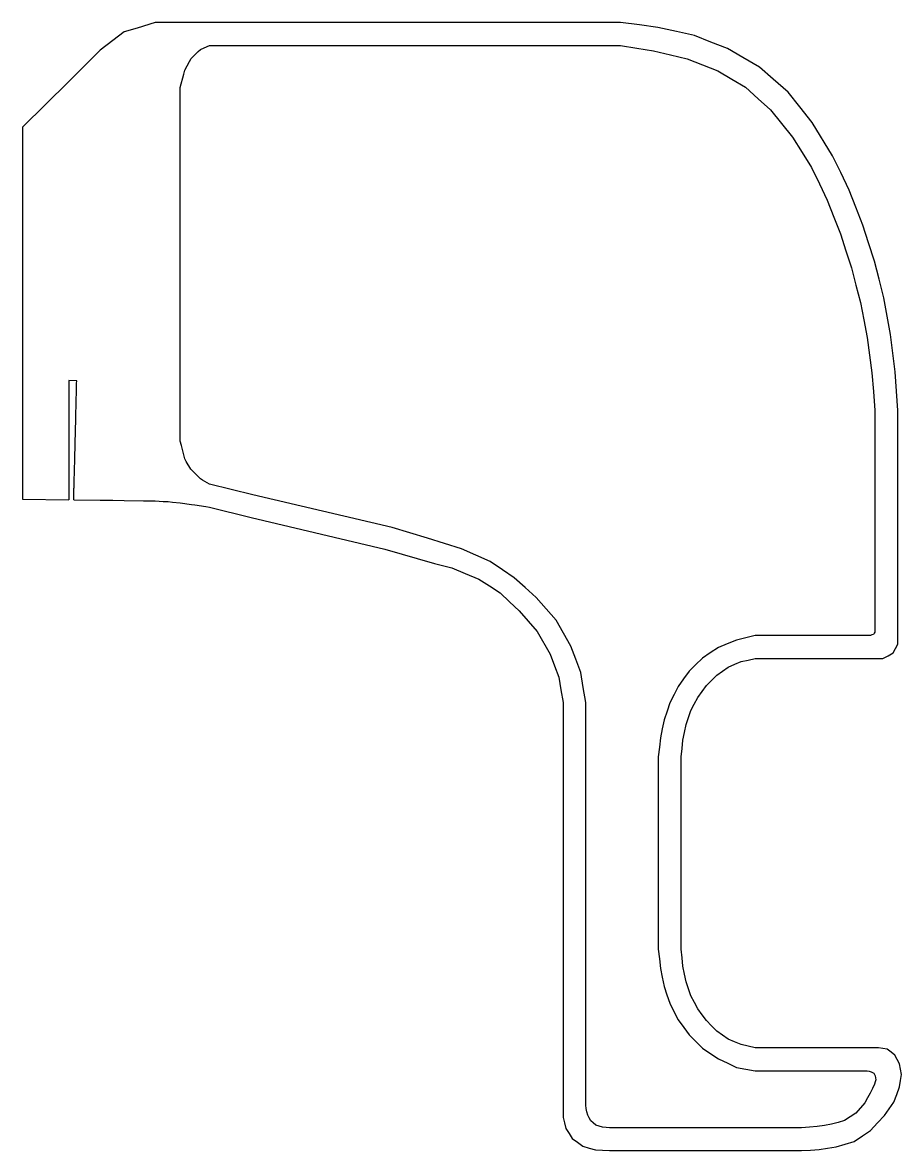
# Model space of a CAD drawing. Header units: millimetres. Extents: x -15.7 to 58.1, y -92.8 to 1.9.
import ezdxf

# ---------------------------------------------------------------- set-up
doc = ezdxf.new("R2010")
doc.units = ezdxf.units.MM

msp = doc.modelspace()

# ---------------------------------------------------------------- linework, layer by layer
msp.add_line((-11.136, -28.139), (-11.792, -28.13))
msp.add_lwpolyline([(-11.39, -38.136), (-9.167, -38.165), (-8.105, -38.178), (-7.15, -38.189), (-5.516, -38.21), (-4.543, -38.222), (-3.866, -38.279), (-3.456, -38.29), (-3.107, -38.32), (-2.438, -38.377), (-1.513, -38.519), (-1.218, -38.565), (-0.295, -38.707), (0, -38.753), (3.496, -39.606), (14.738, -42.278), (18.911, -43.468), (20.343, -43.849), (21.475, -44.319), (22.619, -44.793), (23.509, -45.367), (24.412, -45.948), (25.2, -46.693), (25.993, -47.444), (26.756, -48.313), (27.52, -49.183), (28.621, -51.101), (28.984, -52.067), (29.347, -53.033), (29.518, -54.083), (29.689, -55.137), (29.689, -88.663), (29.7, -89.325), (29.711, -89.99), (29.822, -90.447), (29.934, -90.907), (30.193, -91.326), (30.454, -91.747), (30.904, -92.07), (31.357, -92.395), (31.882, -92.55), (32.41, -92.706), (33.001, -92.73), (33.594, -92.754), (49.717, -92.754), (50.452, -92.719), (51.192, -92.684), (51.901, -92.573), (52.613, -92.462), (53.374, -92.227), (54.139, -91.991), (54.824, -91.536), (55.513, -91.079), (56.088, -90.449), (56.668, -89.814), (57.061, -89.257), (57.456, -88.698), (57.698, -88.056), (57.94, -87.409), (58.018, -86.889), (58.096, -86.366), (58.022, -85.923), (57.947, -85.476), (57.738, -85.118), (57.528, -84.757), (57.22, -84.503), (56.91, -84.246), (56.536, -84.188), (56.161, -84.13), (45.814, -84.13), (45.226, -83.999), (44.648, -83.869), (44.096, -83.641), (43.562, -83.417), (43.07, -83.07), (42.593, -82.728), (42.163, -82.292), (41.733, -81.855), (41.373, -81.364), (40.998, -80.857), (40.721, -80.33), (40.426, -79.777), (40.227, -79.197), (40.017, -78.592), (39.89, -77.942), (39.759, -77.274), (39.688, -76.576), (39.618, -75.868), (39.618, -67.819), (39.618, -59.718), (39.688, -59.02), (39.759, -58.312), (39.886, -57.663), (40.017, -56.995), (40.216, -56.415), (40.426, -55.81), (40.702, -55.283), (40.998, -54.73), (41.357, -54.239), (41.733, -53.732), (42.163, -53.296), (42.593, -52.858), (43.085, -52.511), (43.562, -52.17), (44.114, -51.941), (44.648, -51.718), (45.237, -51.587), (45.814, -51.457), (56.545, -51.457), (56.974, -51.225), (57.407, -50.992), (57.6, -50.63), (57.794, -50.266), (57.794, -30.623), (57.681, -29.005), (57.569, -27.386), (57.379, -25.819), (57.19, -24.265), (56.9, -22.711), (56.615, -21.182), (56.218, -19.623), (55.831, -18.099), (55.337, -16.561), (54.858, -15.071), (54.277, -13.571), (53.722, -12.139), (52.998, -10.649), (52.315, -9.246), (50.601, -6.45), (49.555, -5.142), (48.579, -3.921), (47.328, -2.821), (46.173, -1.809), (44.788, -1.004), (43.508, -0.261), (42.096, 0.289), (40.719, 0.837), (39.222, 1.174), (37.657, 1.529), (36.108, 1.729), (34.507, 1.93), (-4.541, 1.93), (-6.074, 1.47), (-7.149, 1.162), (-8.104, 0.429), (-9.166, -0.387), (-11.809, -3.015), (-15.679, -6.86), (-15.679, -22.916), (-15.681, -38.082), (-11.793, -38.131)])
msp.add_lwpolyline([(33.008, -90.809), (32.432, -90.62), (32.224, -90.438), (32.015, -90.256), (31.888, -90.026), (31.762, -89.795), (31.697, -89.512), (31.632, -89.228), (31.615, -88.946), (31.597, -88.663), (31.597, -55.137), (31.388, -53.882), (31.179, -52.621), (30.764, -51.523), (30.347, -50.421), (29.725, -49.327), (29.101, -48.228), (28.275, -47.283), (27.445, -46.331), (26.524, -45.508), (25.59, -44.673), (24.597, -44.005), (23.586, -43.325), (22.376, -42.783), (21.152, -42.237), (18.302, -41.355), (15.351, -40.47), (3.645, -37.707), (0, -36.824), (-0.569, -36.492), (-0.752, -36.386), (-1.358, -35.765), (-1.551, -35.567), (-1.945, -34.914), (-2.071, -34.706), (-2.349, -33.58), (-2.437, -33.22), (-2.438, -26.03), (-2.438, -3.517), (-2.155, -2.409), (-2.065, -2.056), (-1.665, -1.325), (-1.538, -1.092), (-0.942, -0.513), (-0.752, -0.328), (-0.182, -0.079), (0, 0), (17.022, 0), (19.947, 0.001), (22.866, 0.001), (28.696, 0.001), (34.506, 0.001), (35.897, -0.217), (37.297, -0.432), (38.699, -0.772), (40.114, -1.118), (41.398, -1.619), (42.68, -2.129), (43.85, -2.817), (45.019, -3.507), (46.068, -4.459), (47.111, -5.401), (48.036, -6.547), (48.951, -7.68), (49.755, -8.966), (50.548, -10.234), (51.215, -11.618), (51.873, -12.978), (52.428, -14.403), (52.977, -15.806), (53.442, -17.239), (53.902, -18.655), (54.278, -20.116), (54.651, -21.57), (54.94, -23.037), (55.229, -24.503), (55.423, -25.983), (55.619, -27.468), (55.74, -29.042), (55.863, -30.623), (55.863, -39.737), (55.864, -48.914), (55.867, -49.073), (55.87, -49.233), (55.808, -49.338), (55.744, -49.444), (55.618, -49.483), (55.491, -49.522), (55.371, -49.525), (55.252, -49.528), (45.814, -49.528), (45.024, -49.719), (44.254, -49.905), (43.471, -50.223), (42.735, -50.523), (42.036, -50.987), (41.393, -51.417), (40.815, -51.989), (40.275, -52.529), (39.814, -53.174), (39.362, -53.808), (39.016, -54.49), (38.659, -55.183), (38.421, -55.881), (38.17, -56.607), (38.024, -57.35), (37.871, -58.116), (37.78, -58.911), (37.688, -59.717), (37.688, -67.779), (37.688, -75.869), (37.779, -76.664), (37.871, -77.471), (38.018, -78.215), (38.17, -78.98), (38.408, -79.678), (38.659, -80.403), (39.004, -81.084), (39.362, -81.778), (39.823, -82.424), (40.275, -83.058), (40.854, -83.631), (41.393, -84.17), (42.092, -84.633), (42.735, -85.063), (43.519, -85.434), (44.254, -85.784), (45.044, -85.923), (45.814, -86.058), (55.217, -86.058), (55.388, -86.102), (55.561, -86.145), (55.672, -86.212), (55.783, -86.28), (55.837, -86.39), (55.891, -86.501), (55.914, -86.657), (55.936, -86.814), (55.887, -86.999), (55.837, -87.185), (55.661, -87.566), (55.485, -87.948), (55.25, -88.346), (55.014, -88.746), (54.263, -89.631), (53.798, -89.938), (53.33, -90.246), (52.773, -90.401), (52.212, -90.558), (51.625, -90.656), (51.035, -90.756), (50.377, -90.805), (49.717, -90.854), (33.594, -90.854), (33.302, -90.831)], close=True)
for points, weights in [([(-11.792, -28.13), (-11.809, -34.325), (-11.793, -38.131)], [0.999989896032, 0.997836144029, 0.99998354839]), ([(-11.39, -38.136), (-11.277, -34.332), (-11.136, -28.139)], [0.99998354839, 0.997836143976, 0.999989896032])]:
    msp.add_rational_spline(points, weights, degree=2)

doc.saveas('drawing.dxf')
